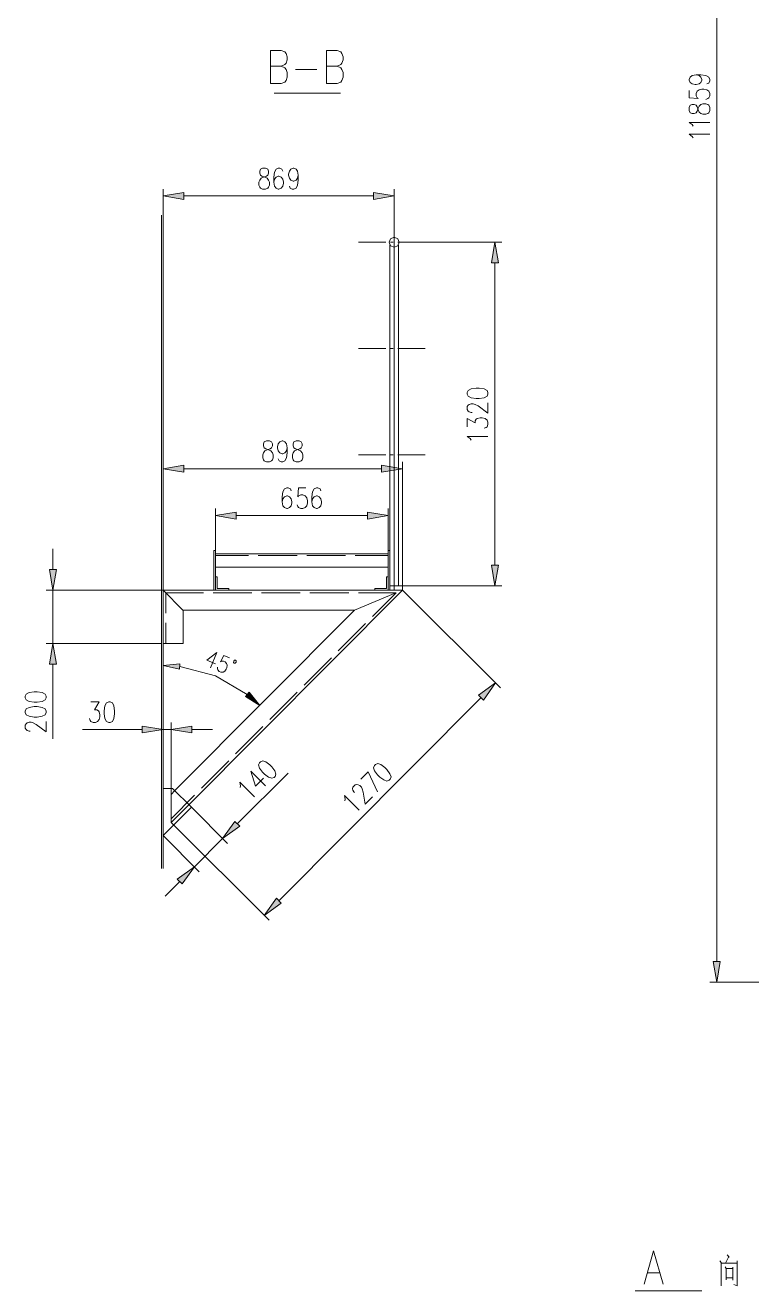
# Model space of a CAD drawing. Header units: millimetres. Extents: x 0 to 829, y 0 to 586.
# Drawn here: x 380.7 to 466.9, y 289.7 to 439.9 of the extents above; entities that cross this region are included whole.
import ezdxf

# ---------------------------------------------------------------- set-up
doc = ezdxf.new("R2010")
doc.units = ezdxf.units.MM

msp = doc.modelspace()

# ---------------------------------------------------------------- hatches: boundary and pattern name
h = msp.add_hatch(color=0)
h.dxf.hatch_style = 2
h.paths.add_polyline_path([(399.471444, 420.034861), (397.009056, 419.625639), (399.471444, 419.216417)])
h = msp.add_hatch(color=0)
h.dxf.hatch_style = 2
h.paths.add_polyline_path([(421.961028, 420.034861), (424.423417, 419.625639), (421.961028, 419.216417)])
h = msp.add_hatch(color=0)
h.dxf.hatch_style = 2
h.paths.add_polyline_path([(435.980417, 411.666972), (436.389639, 414.132889), (436.798861, 411.666972)])
h = msp.add_hatch(color=0)
h.dxf.hatch_style = 2
h.paths.add_polyline_path([(399.471444, 387.6675), (397.005528, 387.25475), (399.471444, 386.845528)])
h = msp.add_hatch(color=0)
h.dxf.hatch_style = 2
h.paths.add_polyline_path([(422.945278, 387.6675), (425.411194, 387.25475), (422.945278, 386.845528)])
h = msp.add_hatch(color=0)
h.dxf.hatch_style = 2
h.paths.add_polyline_path([(405.687389, 382.100667), (403.225, 381.687917), (405.687389, 381.278694)])
h = msp.add_hatch(color=0)
h.dxf.hatch_style = 2
h.paths.add_polyline_path([(421.266056, 382.100667), (423.731972, 381.687917), (421.266056, 381.278694)])
h = msp.add_hatch(color=0)
h.dxf.hatch_style = 2
h.paths.add_polyline_path([(435.980417, 375.803583), (436.389639, 373.337667), (436.798861, 375.803583)])
h = msp.add_hatch(color=0)
h.dxf.hatch_style = 2
h.paths.add_polyline_path([(383.529417, 375.292056), (383.938639, 372.826139), (384.351389, 375.292056)])
h = msp.add_hatch(color=0)
h.dxf.hatch_style = 2
h.paths.add_polyline_path([(383.529417, 364.056083), (383.938639, 366.522), (384.351389, 364.056083)])
h = msp.add_hatch(color=0)
h.dxf.hatch_style = 2
h.paths.add_polyline_path([(398.956389, 363.449306), (397.009056, 363.897333), (398.995194, 364.105472)])
h = msp.add_hatch(color=0)
h.dxf.hatch_style = 2
h.paths.add_polyline_path([(407.207861, 360.715278), (408.470806, 359.163056), (406.773944, 360.221389)])
h = msp.add_hatch(color=0)
h.dxf.hatch_style = 2
h.paths.add_polyline_path([(434.442306, 360.358972), (436.470778, 361.815944), (435.024389, 359.780417)])
h = msp.add_hatch(color=0)
h.dxf.hatch_style = 2
h.paths.add_polyline_path([(394.543139, 356.700667), (397.009056, 356.291444), (394.543139, 355.882222)])
h = msp.add_hatch(color=0)
h.dxf.hatch_style = 2
h.paths.add_polyline_path([(400.409833, 356.700667), (397.947444, 356.291444), (400.409833, 355.882222)])
h = msp.add_hatch(color=0)
h.dxf.hatch_style = 2
h.paths.add_polyline_path([(405.528639, 345.383556), (404.075194, 343.351556), (406.107194, 344.805)])
h = msp.add_hatch(color=0)
h.dxf.hatch_style = 2
h.paths.add_polyline_path([(398.688278, 338.55025), (400.723806, 340.003694), (399.270361, 337.968167)])
h = msp.add_hatch(color=0)
h.dxf.hatch_style = 2
h.paths.add_polyline_path([(410.453417, 336.26425), (409.007028, 334.228722), (411.0355, 335.685694)])
h = msp.add_hatch(color=0)
h.dxf.hatch_style = 2
h.paths.add_polyline_path([(462.31175, 328.757139), (462.7245, 326.291222), (463.133722, 328.757139)])

# ---------------------------------------------------------------- linework, layer by layer
at = {"color": 0, "lineweight": 0}
for points in [[(462.7245, 531.741944), (462.7245, 328.757139)], [(409.772556, 432.960639), (409.772556, 436.904694), (411.039028, 436.904694), (411.462361, 436.717722), (411.603472, 436.53075), (411.744583, 436.153278), (411.744583, 435.779333), (411.603472, 435.401861), (411.462361, 435.214889), (411.039028, 435.027917)], [(416.394194, 432.960639), (416.394194, 436.904694), (417.660667, 436.904694), (418.084, 436.717722), (418.225111, 436.53075), (418.366222, 436.153278), (418.366222, 435.779333), (418.225111, 435.401861), (418.084, 435.214889), (417.660667, 435.027917)], [(409.772556, 435.027917), (411.039028, 435.027917), (411.462361, 434.837417), (411.603472, 434.650444), (411.744583, 434.2765), (411.744583, 433.712056), (411.603472, 433.338111), (411.462361, 433.147611), (411.039028, 432.960639), (409.772556, 432.960639)], [(412.732361, 434.650444), (415.265306, 434.650444)], [(416.394194, 435.027917), (417.660667, 435.027917), (418.084, 434.837417), (418.225111, 434.650444), (418.366222, 434.2765), (418.366222, 433.712056), (418.225111, 433.338111), (418.084, 433.147611), (417.660667, 432.960639), (416.394194, 432.960639)], [(460.258583, 433.99075), (460.611361, 433.902556), (460.844194, 433.726167), (460.964139, 433.461583), (460.964139, 433.373389), (460.844194, 433.108806), (460.611361, 432.935944), (460.258583, 432.84775), (460.142167, 432.84775), (459.789389, 432.935944), (459.553028, 433.108806), (459.436611, 433.373389), (459.436611, 433.461583), (459.553028, 433.726167), (459.789389, 433.902556), (460.258583, 433.99075), (460.844194, 433.99075), (461.433333, 433.902556), (461.786111, 433.726167), (461.902528, 433.461583), (461.902528, 433.285194), (461.786111, 433.020611), (461.54975, 432.935944)], [(418.059306, 431.838806), (410.171194, 431.838806)], [(459.436611, 432.142194), (459.436611, 431.26025), (460.494944, 431.172056), (460.375, 431.26025), (460.258583, 431.524833), (460.258583, 431.789417), (460.375, 432.054), (460.611361, 432.230389), (460.964139, 432.318583), (461.196972, 432.318583), (461.54975, 432.230389), (461.786111, 432.054), (461.902528, 431.789417), (461.902528, 431.524833), (461.786111, 431.26025), (461.666167, 431.172056), (461.433333, 431.087389)], [(459.905806, 427.915917), (459.789389, 428.092306), (459.436611, 428.356889), (461.902528, 428.356889)], [(459.905806, 426.508333), (459.789389, 426.684722), (459.436611, 426.949306), (461.902528, 426.949306)], [(411.201306, 422.56075), (411.113111, 422.793583), (410.848528, 422.913528), (410.672139, 422.913528), (410.407556, 422.793583), (410.231167, 422.440806), (410.142972, 421.855194), (410.142972, 421.269583), (410.231167, 420.800389), (410.407556, 420.564028), (410.672139, 420.447611), (410.760333, 420.447611), (411.024917, 420.564028), (411.201306, 420.800389), (411.2895, 421.149639), (411.2895, 421.269583), (411.201306, 421.622361), (411.024917, 421.855194), (410.760333, 421.971611), (410.672139, 421.971611), (410.407556, 421.855194), (410.231167, 421.622361), (410.142972, 421.269583)], [(413.049861, 422.091556), (412.961667, 421.738778), (412.785278, 421.502417), (412.520694, 421.386), (412.4325, 421.386), (412.167917, 421.502417), (411.991528, 421.738778), (411.903333, 422.091556), (411.903333, 422.207972), (411.991528, 422.56075), (412.167917, 422.793583), (412.4325, 422.913528), (412.520694, 422.913528), (412.785278, 422.793583), (412.961667, 422.56075), (413.049861, 422.091556), (413.049861, 421.502417), (412.961667, 420.916806), (412.785278, 420.564028), (412.520694, 420.447611), (412.344306, 420.447611), (412.079722, 420.564028), (411.991528, 420.800389)], [(397.009056, 417.336111), (397.009056, 420.447611)], [(421.961028, 419.625639), (399.471444, 419.625639)], [(424.423417, 414.729083), (424.423417, 420.447611)], [(424.423417, 417.713583), (424.423417, 372.826139)], [(396.818556, 417.336111), (396.818556, 339.792028)], [(397.009056, 417.336111), (397.009056, 339.792028)], [(420.218306, 414.132889), (423.439167, 414.132889)], [(423.918944, 413.815389), (423.918944, 372.826139)], [(424.014194, 414.132889), (424.303472, 414.132889)], [(424.8785, 414.132889), (428.099361, 414.132889)], [(424.927889, 413.79775), (424.927889, 373.337667)], [(425.030194, 414.132889), (437.211611, 414.132889)], [(436.389639, 411.666972), (436.389639, 375.803583)], [(420.218306, 401.514028), (423.439167, 401.514028)], [(424.014194, 401.514028), (424.303472, 401.514028)], [(424.8785, 401.514028), (428.099361, 401.514028)], [(433.690889, 393.911667), (433.570944, 393.911667), (433.338111, 393.999861), (433.221694, 394.088056), (433.10175, 394.264444), (433.10175, 394.617222), (433.221694, 394.790083), (433.338111, 394.878278), (433.570944, 394.966472), (433.807306, 394.966472), (434.043667, 394.878278), (434.392917, 394.701889), (435.567667, 393.823472), (435.567667, 395.054667)], [(433.10175, 392.2395), (433.10175, 393.206111), (434.043667, 392.680472), (434.043667, 392.941528), (434.160083, 393.117917), (434.2765, 393.206111), (434.629278, 393.294306), (434.862111, 393.294306), (435.214889, 393.206111), (435.45125, 393.029722), (435.567667, 392.768667), (435.567667, 392.504083), (435.45125, 392.2395), (435.334833, 392.151306), (435.098472, 392.063111)], [(411.737528, 389.720667), (411.649333, 389.367889), (411.472944, 389.135056), (411.208361, 389.015111), (411.120167, 389.015111), (410.855583, 389.135056), (410.679194, 389.367889), (410.591, 389.720667), (410.591, 389.837083), (410.679194, 390.189861), (410.855583, 390.426222), (411.120167, 390.542639), (411.208361, 390.542639), (411.472944, 390.426222), (411.649333, 390.189861), (411.737528, 389.720667), (411.737528, 389.135056), (411.649333, 388.545917), (411.472944, 388.193139), (411.208361, 388.076722), (411.031972, 388.076722), (410.767389, 388.193139), (410.679194, 388.4295)], [(433.570944, 390.655528), (433.454528, 390.831917), (433.10175, 391.092972), (435.567667, 391.092972)], [(397.005528, 372.826139), (397.005528, 388.076722)], [(420.218306, 388.891639), (423.439167, 388.891639)], [(424.014194, 388.891639), (424.303472, 388.891639)], [(424.8785, 388.891639), (428.099361, 388.891639)], [(425.411194, 372.826139), (425.411194, 388.076722)], [(399.471444, 387.25475), (422.945278, 387.25475)], [(412.199667, 384.623028), (412.111472, 384.855861), (411.846889, 384.975806), (411.674028, 384.975806), (411.409444, 384.855861), (411.233056, 384.506611), (411.144861, 383.917472), (411.144861, 383.331861), (411.233056, 382.862667), (411.409444, 382.626306), (411.674028, 382.509889), (411.758694, 382.509889), (412.023278, 382.626306), (412.199667, 382.862667), (412.287861, 383.215444), (412.287861, 383.331861), (412.199667, 383.684639), (412.023278, 383.917472), (411.758694, 384.037417), (411.674028, 384.037417), (411.409444, 383.917472), (411.233056, 383.684639), (411.144861, 383.331861)], [(413.960028, 384.975806), (413.081611, 384.975806), (412.993417, 383.917472), (413.081611, 384.037417), (413.346194, 384.153833), (413.60725, 384.153833), (413.871833, 384.037417), (414.048222, 383.801056), (414.136417, 383.448278), (414.136417, 383.215444), (414.048222, 382.862667), (413.871833, 382.626306), (413.60725, 382.509889), (413.346194, 382.509889), (413.081611, 382.626306), (412.993417, 382.74625), (412.905222, 382.979083)], [(415.720389, 384.623028), (415.632194, 384.855861), (415.371139, 384.975806), (415.19475, 384.975806), (414.930167, 384.855861), (414.753778, 384.506611), (414.665583, 383.917472), (414.665583, 383.331861), (414.753778, 382.862667), (414.930167, 382.626306), (415.19475, 382.509889), (415.282944, 382.509889), (415.544, 382.626306), (415.720389, 382.862667), (415.808583, 383.215444), (415.808583, 383.331861), (415.720389, 383.684639), (415.544, 383.917472), (415.282944, 384.037417), (415.19475, 384.037417), (414.930167, 383.917472), (414.753778, 383.684639), (414.665583, 383.331861)], [(403.225, 377.560417), (403.225, 382.509889)], [(405.687389, 381.687917), (421.266056, 381.687917)], [(423.731972, 377.560417), (423.731972, 382.509889)], [(383.938639, 375.292056), (383.938639, 377.754444)], [(403.0345, 377.560417), (403.225, 377.560417)], [(403.0345, 377.560417), (403.0345, 372.826139)], [(403.225, 377.560417), (403.225, 372.826139)], [(403.225, 377.130028), (423.731972, 377.130028)], [(423.731972, 377.560417), (423.918944, 377.560417)], [(423.731972, 377.560417), (423.731972, 372.826139)], [(403.225, 376.939528), (407.151417, 376.939528)], [(403.225, 375.553111), (423.731972, 375.553111)], [(408.301472, 376.939528), (412.901694, 376.939528)], [(414.05175, 376.939528), (418.651972, 376.939528)], [(419.802028, 376.939528), (423.731972, 376.939528)], [(403.225, 374.403056), (403.411972, 374.403056)], [(403.411972, 374.403056), (403.411972, 373.016639)], [(423.541472, 374.403056), (423.731972, 374.403056)], [(423.541472, 374.403056), (423.541472, 373.016639)], [(397.009056, 372.826139), (383.116667, 372.826139)], [(383.938639, 372.826139), (383.938639, 366.522)], [(397.005528, 372.826139), (397.005528, 366.529056)], [(397.005528, 372.826139), (399.365611, 370.469583)], [(397.009056, 372.826139), (425.411194, 372.826139)], [(397.323028, 372.512167), (397.323028, 370.092111)], [(397.323028, 372.512167), (401.785667, 372.512167)], [(425.411194, 372.826139), (400.064111, 347.366167)], [(402.935722, 372.512167), (407.535944, 372.512167)], [(403.411972, 373.016639), (404.801917, 373.016639)], [(404.801917, 373.016639), (404.801917, 372.826139)], [(408.686, 372.512167), (413.286222, 372.512167)], [(414.439806, 372.512167), (419.040028, 372.512167)], [(424.610389, 372.501583), (419.717361, 370.448417)], [(420.190083, 372.512167), (424.652722, 372.512167)], [(424.652722, 372.512167), (421.848139, 369.697)], [(422.151528, 373.016639), (423.541472, 373.016639)], [(422.151528, 373.016639), (422.151528, 372.826139)], [(424.927889, 373.337667), (423.918944, 373.337667)], [(424.927889, 373.337667), (437.211611, 373.337667)], [(425.411194, 372.826139), (437.052861, 361.237389)], [(419.717361, 370.459), (398.388417, 349.038333)], [(399.376194, 370.459), (399.376194, 366.522)], [(399.376194, 370.459), (419.717361, 370.459)], [(397.323028, 368.942056), (397.323028, 366.522)], [(421.03675, 368.882083), (417.791194, 365.618889)], [(396.818556, 366.522), (383.116667, 366.522)], [(397.009056, 366.522), (399.376194, 366.522)], [(403.380222, 365.4425), (402.184306, 364.511167), (403.225, 364.080778)], [(403.380222, 365.4425), (402.625278, 363.618639)], [(404.90775, 364.811028), (404.212778, 365.096778), (403.821194, 364.345361), (403.9235, 364.401806), (404.170444, 364.401806), (404.378583, 364.317139), (404.551444, 364.144278), (404.618472, 363.914972), (404.579667, 363.625694), (404.509111, 363.449306), (404.329194, 363.22), (404.121056, 363.103583), (403.874111, 363.103583), (403.665972, 363.18825), (403.496639, 363.361111), (403.461361, 363.477528), (403.464889, 363.678611)], [(383.938639, 364.056083), (383.938639, 355.194306)], [(406.989139, 360.468333), (403.207361, 362.666139), (398.977556, 363.777389)], [(416.979806, 364.803972), (413.73425, 361.544306)], [(412.922861, 360.729389), (409.677306, 357.469722)], [(388.440083, 359.579333), (389.410222, 359.579333), (388.881056, 358.637417), (389.145639, 358.637417), (389.322028, 358.521), (389.410222, 358.404583), (389.494889, 358.051806), (389.494889, 357.815444), (389.410222, 357.466194), (389.233833, 357.229833), (388.96925, 357.113417), (388.704667, 357.113417), (388.440083, 357.229833), (388.351889, 357.34625), (388.263694, 357.582611)], [(434.731583, 360.069694), (410.746222, 335.974972)], [(381.239889, 356.104472), (381.123472, 356.104472), (380.887111, 356.192667), (380.770694, 356.280861), (380.654278, 356.45725), (380.654278, 356.810028), (380.770694, 356.986417), (380.887111, 357.074611), (381.123472, 357.162806), (381.356306, 357.162806), (381.592667, 357.074611), (381.945444, 356.898222), (383.116667, 356.016278), (383.116667, 357.247472)], [(394.543139, 356.291444), (387.441722, 356.291444)], [(397.009056, 349.292333), (397.009056, 357.113417)], [(397.947444, 356.291444), (397.009056, 356.291444)], [(397.947444, 348.593833), (397.947444, 357.113417)], [(400.409833, 356.291444), (402.87575, 356.291444)], [(408.862389, 356.654806), (405.616833, 353.391611)], [(404.805444, 352.576694), (401.559889, 349.317028)], [(405.817917, 345.094278), (411.836306, 351.109139)], [(406.153056, 349.40875), (406.191861, 349.616889), (406.131889, 350.054333), (407.874611, 348.308083)], [(407.437167, 351.359611), (407.976917, 349.574556), (408.911778, 350.509417)], [(407.437167, 351.359611), (409.179889, 349.616889)], [(420.472306, 350.403583), (421.340139, 351.274944), (422.469028, 348.914861)], [(396.998472, 349.292333), (396.998472, 343.707861)], [(398.134417, 349.292333), (397.009056, 349.292333)], [(398.388417, 349.038333), (397.947444, 348.593833)], [(397.947444, 348.593833), (397.947444, 345.238917)], [(400.7485, 348.502111), (397.947444, 345.686944)], [(400.360444, 347.069833), (398.134417, 349.292333)], [(418.570833, 347.824778), (418.609639, 348.032917), (418.546139, 348.470361), (420.292389, 346.731167)], [(419.706778, 348.801972), (419.625639, 348.886639), (419.519806, 349.112417), (419.498639, 349.260583), (419.540972, 349.465194), (419.787917, 349.715667), (419.996056, 349.758), (420.140694, 349.736833), (420.37, 349.634528), (420.535806, 349.468722), (420.641639, 349.239417), (420.765111, 348.869), (420.976778, 347.415556), (421.844611, 348.290444)], [(397.009056, 343.721972), (400.360444, 347.069833)], [(400.064111, 347.366167), (397.947444, 345.238917)], [(400.360444, 347.069833), (404.65375, 342.769472)], [(397.947444, 345.238917), (409.589111, 333.646639)], [(397.009056, 343.721972), (401.305889, 339.421611)], [(400.723806, 340.003694), (404.075194, 343.351556)], [(398.981083, 338.260972), (397.238361, 336.51825)], [(492.76, 326.291222), (461.902528, 326.291222)], [(454.102611, 290.473694), (455.227972, 294.41775), (456.353333, 290.473694)], [(463.084333, 293.235944), (463.260722, 293.038389), (463.260722, 290.276139), (463.260722, 292.960778), (465.155139, 292.960778), (465.155139, 293.235944), (465.155139, 290.276139), (464.738861, 290.434889)], [(463.969806, 293.945028), (464.206167, 293.669861), (464.149722, 293.747472), (463.793417, 293.038389)], [(454.522417, 291.789556), (455.933528, 291.789556)], [(463.733444, 292.526861), (463.825167, 292.329306), (463.825167, 290.98875), (463.825167, 291.225111), (464.622444, 291.225111), (464.622444, 290.946417), (464.622444, 292.484528), (464.622444, 292.329306), (463.825167, 292.329306)], [(460.935917, 289.687), (453.051333, 289.687)]]:
    msp.add_lwpolyline(points, dxfattribs=at)
for points in [[(459.436611, 429.764472), (459.553028, 429.499889), (459.789389, 429.411694), (460.02575, 429.411694), (460.258583, 429.499889), (460.375, 429.676278), (460.494944, 430.029056), (460.611361, 430.293639), (460.844194, 430.470028), (461.080556, 430.558222), (461.433333, 430.558222), (461.666167, 430.470028), (461.786111, 430.381833), (461.902528, 430.11725), (461.902528, 429.764472), (461.786111, 429.499889), (461.666167, 429.411694), (461.433333, 429.3235), (461.080556, 429.3235), (460.844194, 429.411694), (460.611361, 429.588083), (460.494944, 429.852667), (460.375, 430.205444), (460.258583, 430.381833), (460.02575, 430.470028), (459.789389, 430.470028), (459.553028, 430.381833), (459.436611, 430.11725)], [(408.823583, 422.913528), (408.559, 422.793583), (408.470806, 422.56075), (408.470806, 422.324389), (408.559, 422.091556), (408.735389, 421.971611), (409.088167, 421.855194), (409.35275, 421.738778), (409.529139, 421.502417), (409.617333, 421.269583), (409.617333, 420.916806), (409.529139, 420.680444), (409.440944, 420.564028), (409.176361, 420.447611), (408.823583, 420.447611), (408.559, 420.564028), (408.470806, 420.680444), (408.382611, 420.916806), (408.382611, 421.269583), (408.470806, 421.502417), (408.647194, 421.738778), (408.911778, 421.855194), (409.264556, 421.971611), (409.440944, 422.091556), (409.529139, 422.324389), (409.529139, 422.56075), (409.440944, 422.793583), (409.176361, 422.913528)], [(399.471444, 420.034861), (397.009056, 419.625639), (399.471444, 419.216417)], [(421.961028, 420.034861), (424.423417, 419.625639), (421.961028, 419.216417)], [(423.83075, 414.129361), (424.007139, 414.552694), (424.430472, 414.729083), (424.853806, 414.552694), (425.030194, 414.129361), (424.853806, 413.706028), (424.430472, 413.529639), (424.007139, 413.706028)], [(435.980417, 411.666972), (436.389639, 414.132889), (436.798861, 411.666972)], [(433.10175, 396.113), (433.221694, 395.848417), (433.570944, 395.672028), (434.160083, 395.583833), (434.512861, 395.583833), (435.098472, 395.672028), (435.45125, 395.848417), (435.567667, 396.113), (435.567667, 396.289389), (435.45125, 396.550444), (435.098472, 396.726833), (434.512861, 396.815028), (434.160083, 396.815028), (433.570944, 396.726833), (433.221694, 396.550444), (433.10175, 396.289389)], [(409.271611, 390.542639), (409.007028, 390.426222), (408.918833, 390.189861), (408.918833, 389.9535), (409.007028, 389.720667), (409.183417, 389.60425), (409.536194, 389.484306), (409.800778, 389.367889), (409.977167, 389.135056), (410.065361, 388.898694), (410.065361, 388.545917), (409.977167, 388.313083), (409.888972, 388.193139), (409.624389, 388.076722), (409.271611, 388.076722), (409.007028, 388.193139), (408.918833, 388.313083), (408.830639, 388.545917), (408.830639, 388.898694), (408.918833, 389.135056), (409.095222, 389.367889), (409.359806, 389.484306), (409.712583, 389.60425), (409.888972, 389.720667), (409.977167, 389.9535), (409.977167, 390.189861), (409.888972, 390.426222), (409.624389, 390.542639)], [(412.792333, 390.542639), (412.52775, 390.426222), (412.439556, 390.189861), (412.439556, 389.9535), (412.52775, 389.720667), (412.704139, 389.60425), (413.056917, 389.484306), (413.3215, 389.367889), (413.497889, 389.135056), (413.586083, 388.898694), (413.586083, 388.545917), (413.497889, 388.313083), (413.409694, 388.193139), (413.145111, 388.076722), (412.792333, 388.076722), (412.52775, 388.193139), (412.439556, 388.313083), (412.351361, 388.545917), (412.351361, 388.898694), (412.439556, 389.135056), (412.615944, 389.367889), (412.880528, 389.484306), (413.233306, 389.60425), (413.409694, 389.720667), (413.497889, 389.9535), (413.497889, 390.189861), (413.409694, 390.426222), (413.145111, 390.542639)], [(399.471444, 387.6675), (397.005528, 387.25475), (399.471444, 386.845528)], [(422.945278, 387.6675), (425.411194, 387.25475), (422.945278, 386.845528)], [(405.687389, 382.100667), (403.225, 381.687917), (405.687389, 381.278694)], [(421.266056, 382.100667), (423.731972, 381.687917), (421.266056, 381.278694)], [(435.980417, 375.803583), (436.389639, 373.337667), (436.798861, 375.803583)], [(383.529417, 375.292056), (383.938639, 372.826139), (384.351389, 375.292056)], [(383.529417, 364.056083), (383.938639, 366.522), (384.351389, 364.056083)], [(398.956389, 363.449306), (397.009056, 363.897333), (398.995194, 364.105472)], [(405.666222, 364.292444), (405.676806, 364.433556), (405.599194, 364.52175), (405.482778, 364.514694), (405.391056, 364.408861), (405.380472, 364.26775), (405.458083, 364.176028), (405.5745, 364.186611)], [(380.654278, 360.066167), (380.770694, 359.801583), (381.123472, 359.625194), (381.709083, 359.537), (382.061861, 359.537), (382.647472, 359.625194), (383.00025, 359.801583), (383.116667, 360.066167), (383.116667, 360.242556), (383.00025, 360.507139), (382.647472, 360.683528), (382.061861, 360.771722), (381.709083, 360.771722), (381.123472, 360.683528), (380.770694, 360.507139), (380.654278, 360.242556)], [(407.207861, 360.715278), (408.470806, 359.163056), (406.773944, 360.221389)], [(434.442306, 360.358972), (436.470778, 361.815944), (435.024389, 359.780417)], [(380.654278, 358.305806), (380.770694, 358.041222), (381.123472, 357.864833), (381.709083, 357.776639), (382.061861, 357.776639), (382.647472, 357.864833), (383.00025, 358.041222), (383.116667, 358.305806), (383.116667, 358.482194), (383.00025, 358.746778), (382.647472, 358.923167), (382.061861, 359.011361), (381.709083, 359.011361), (381.123472, 358.923167), (380.770694, 358.746778), (380.654278, 358.482194)], [(390.553222, 359.579333), (390.288639, 359.459389), (390.11225, 359.106611), (390.024056, 358.521), (390.024056, 358.168222), (390.11225, 357.582611), (390.288639, 357.229833), (390.553222, 357.113417), (390.729611, 357.113417), (390.994194, 357.229833), (391.170583, 357.582611), (391.258778, 358.168222), (391.258778, 358.521), (391.170583, 359.106611), (390.994194, 359.459389), (390.729611, 359.579333)], [(394.543139, 356.700667), (397.009056, 356.291444), (394.543139, 355.882222)], [(400.409833, 356.700667), (397.947444, 356.291444), (400.409833, 355.882222)], [(408.435528, 352.354444), (408.329694, 352.086333), (408.456694, 351.712389), (408.809472, 351.232611), (409.056417, 350.985667), (409.532667, 350.632889), (409.906611, 350.509417), (410.17825, 350.611722), (410.301722, 350.735194), (410.404028, 351.006833), (410.280556, 351.380778), (409.927778, 351.857028), (409.680833, 352.103972), (409.201056, 352.45675), (408.830639, 352.58375), (408.559, 352.477917)], [(422.088028, 352.022833), (421.982194, 351.754722), (422.109194, 351.380778), (422.461972, 350.904528), (422.712444, 350.657583), (423.192222, 350.304806), (423.562639, 350.181333), (423.834278, 350.287167), (423.95775, 350.410639), (424.060056, 350.67875), (423.936583, 351.052694), (423.580278, 351.528944), (423.333333, 351.779417), (422.853556, 352.128667), (422.479611, 352.252139), (422.2115, 352.149833)], [(405.528639, 345.383556), (404.075194, 343.351556), (406.107194, 344.805)], [(398.688278, 338.55025), (400.723806, 340.003694), (399.270361, 337.968167)], [(410.453417, 336.26425), (409.007028, 334.228722), (411.0355, 335.685694)], [(462.31175, 328.757139), (462.7245, 326.291222), (463.133722, 328.757139)]]:
    msp.add_lwpolyline(points, close=True, dxfattribs=at)

doc.saveas('drawing.dxf')
